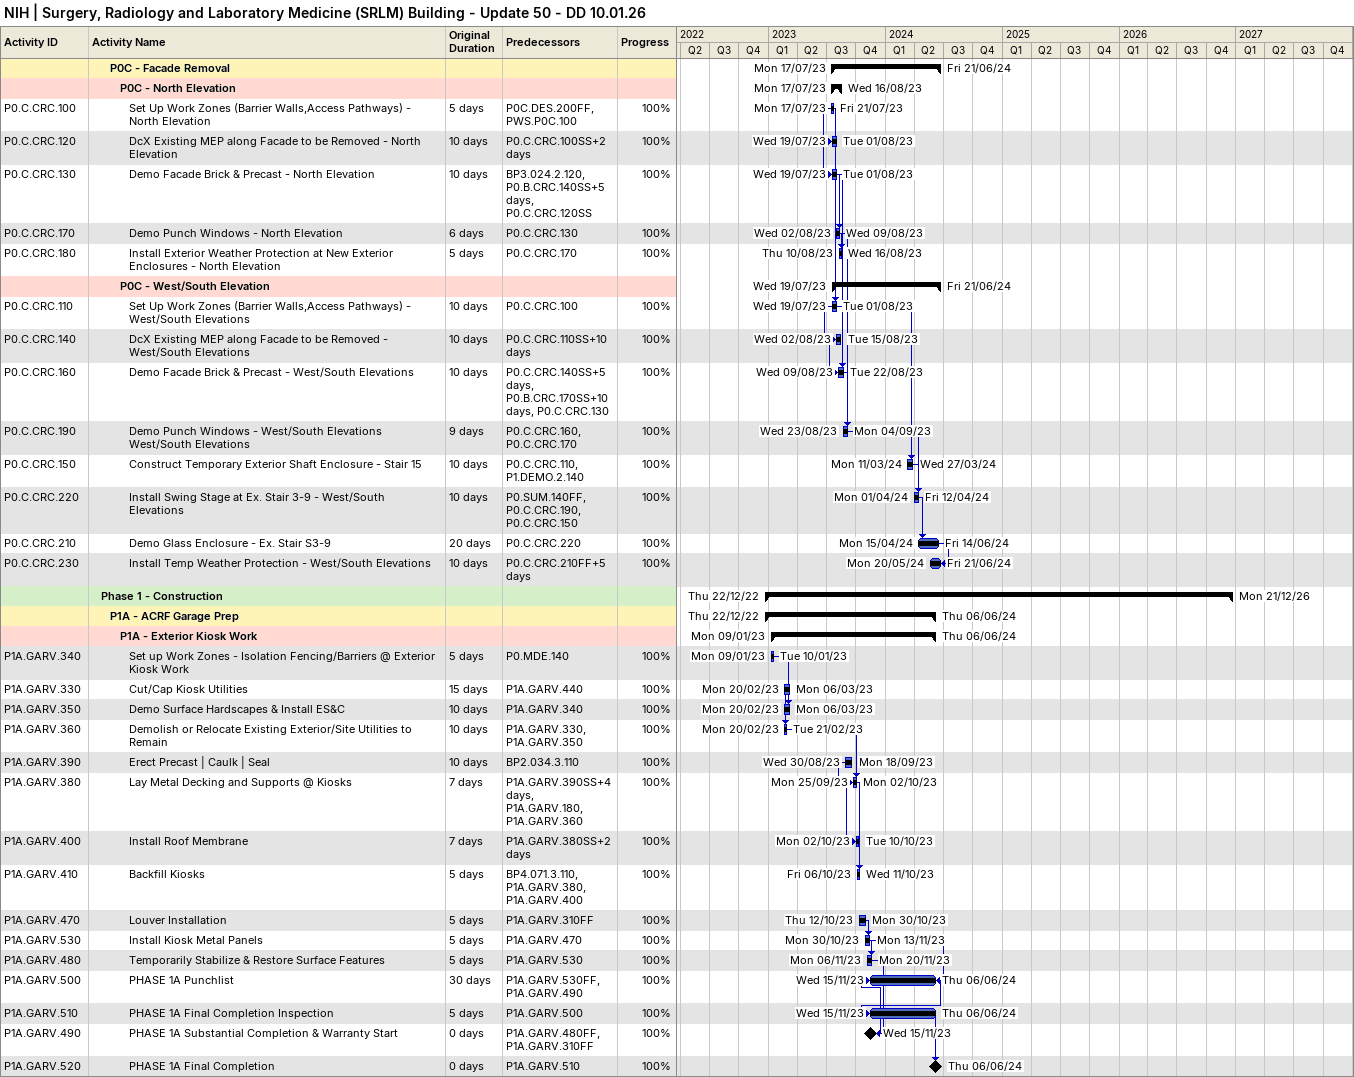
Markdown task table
NIH | Surgery, Radiology and Laboratory Medicine (SRLM) Building - Update 50 - DD 10.01.26

| ID | Level | Task | Original duration | Start | Finish | Predecessors | % complete |
|---|---|---|---|---|---|---|---|
|  | 3 | **P0C - Facade Removal** |  | 2023-07-17 | 2024-06-21 |  |  |
|  | 4 | **P0C - North Elevation** |  | 2023-07-17 | 2023-08-16 |  |  |
| P0.C.CRC.100 | 5 | Set Up Work Zones (Barrier Walls,Access Pathways) - North Elevation | 5d | 2023-07-17 | 2023-07-21 | P0C.DES.200FF, PWS.P0C.100 | 100 |
| P0.C.CRC.120 | 5 | DcX Existing MEP along Facade to be Removed - North Elevation | 10d | 2023-07-19 | 2023-08-01 | P0.C.CRC.100SS+2d | 100 |
| P0.C.CRC.130 | 5 | Demo Facade Brick & Precast - North Elevation | 10d | 2023-07-19 | 2023-08-01 | BP3.024.2.120, P0.B.CRC.140SS+5d, P0.C.CRC.120SS | 100 |
| P0.C.CRC.170 | 5 | Demo Punch Windows - North Elevation | 6d | 2023-08-02 | 2023-08-09 | P0.C.CRC.130 | 100 |
| P0.C.CRC.180 | 5 | Install Exterior Weather Protection at New Exterior Enclosures - North Elevation | 5d | 2023-08-10 | 2023-08-16 | P0.C.CRC.170 | 100 |
|  | 4 | **P0C - West/South Elevation** |  | 2023-07-19 | 2024-06-21 |  |  |
| P0.C.CRC.110 | 5 | Set Up Work Zones (Barrier Walls,Access Pathways) - West/South Elevations | 10d | 2023-07-19 | 2023-08-01 | P0.C.CRC.100 | 100 |
| P0.C.CRC.140 | 5 | DcX Existing MEP along Facade to be Removed - West/South Elevations | 10d | 2023-08-02 | 2023-08-15 | P0.C.CRC.110SS+10d | 100 |
| P0.C.CRC.160 | 5 | Demo Facade Brick & Precast - West/South Elevations | 10d | 2023-08-09 | 2023-08-22 | P0.C.CRC.140SS+5d, P0.B.CRC.170SS+10d, P0.C.CRC.130 | 100 |
| P0.C.CRC.190 | 5 | Demo Punch Windows - West/South Elevations West/South Elevations | 9d | 2023-08-23 | 2023-09-04 | P0.C.CRC.160, P0.C.CRC.170 | 100 |
| P0.C.CRC.150 | 5 | Construct Temporary Exterior Shaft Enclosure - Stair 15 | 10d | 2024-03-11 | 2024-03-27 | P0.C.CRC.110, P1.DEMO.2.140 | 100 |
| P0.C.CRC.220 | 5 | Install Swing Stage at Ex. Stair 3-9 - West/South Elevations | 10d | 2024-04-01 | 2024-04-12 | P0.SUM.140FF, P0.C.CRC.190, P0.C.CRC.150 | 100 |
| P0.C.CRC.210 | 5 | Demo Glass Enclosure - Ex. Stair S3-9 | 20d | 2024-04-15 | 2024-06-14 | P0.C.CRC.220 | 100 |
| P0.C.CRC.230 | 5 | Install Temp Weather Protection - West/South Elevations | 10d | 2024-05-20 | 2024-06-21 | P0.C.CRC.210FF+5d | 100 |
|  | 2 | **Phase 1 - Construction** |  | 2022-12-22 | 2026-12-21 |  |  |
|  | 3 | **P1A - ACRF Garage Prep** |  | 2022-12-22 | 2024-06-06 |  |  |
|  | 4 | **P1A - Exterior Kiosk Work** |  | 2023-01-09 | 2024-06-06 |  |  |
| P1A.GARV.340 | 5 | Set up Work Zones - Isolation Fencing/Barriers @ Exterior Kiosk Work | 5d | 2023-01-09 | 2023-01-10 | P0.MDE.140 | 100 |
| P1A.GARV.330 | 5 | Cut/Cap Kiosk Utilities | 15d | 2023-02-20 | 2023-03-06 | P1A.GARV.440 | 100 |
| P1A.GARV.350 | 5 | Demo Surface Hardscapes & Install ES&C | 10d | 2023-02-20 | 2023-03-06 | P1A.GARV.340 | 100 |
| P1A.GARV.360 | 5 | Demolish or Relocate Existing Exterior/Site Utilities to Remain | 10d | 2023-02-20 | 2023-02-21 | P1A.GARV.330, P1A.GARV.350 | 100 |
| P1A.GARV.390 | 5 | Erect Precast \| Caulk \| Seal | 10d | 2023-08-30 | 2023-09-18 | BP2.034.3.110 | 100 |
| P1A.GARV.380 | 5 | Lay Metal Decking and Supports @ Kiosks | 7d | 2023-09-25 | 2023-10-02 | P1A.GARV.390SS+4d, P1A.GARV.180, P1A.GARV.360 | 100 |
| P1A.GARV.400 | 5 | Install Roof Membrane | 7d | 2023-10-02 | 2023-10-10 | P1A.GARV.380SS+2d | 100 |
| P1A.GARV.410 | 5 | Backfill Kiosks | 5d | 2023-10-06 | 2023-10-11 | BP4.071.3.110, P1A.GARV.380, P1A.GARV.400 | 100 |
| P1A.GARV.470 | 5 | Louver Installation | 5d | 2023-10-12 | 2023-10-30 | P1A.GARV.310FF | 100 |
| P1A.GARV.530 | 5 | Install Kiosk Metal Panels | 5d | 2023-10-30 | 2023-11-13 | P1A.GARV.470 | 100 |
| P1A.GARV.480 | 5 | Temporarily Stabilize & Restore Surface Features | 5d | 2023-11-06 | 2023-11-20 | P1A.GARV.530 | 100 |
| P1A.GARV.500 | 5 | PHASE 1A Punchlist | 30d | 2023-11-15 | 2024-06-06 | P1A.GARV.530FF, P1A.GARV.490 | 100 |
| P1A.GARV.510 | 5 | PHASE 1A Final Completion Inspection | 5d | 2023-11-15 | 2024-06-06 | P1A.GARV.500 | 100 |
| P1A.GARV.490 | 5 | PHASE 1A Substantial Completion & Warranty Start | 0d | 2023-11-15 | 2023-11-15 | P1A.GARV.480FF, P1A.GARV.310FF | 100 |
| P1A.GARV.520 | 5 | PHASE 1A Final Completion | 0d | 2024-06-06 | 2024-06-06 | P1A.GARV.510 | 100 |
